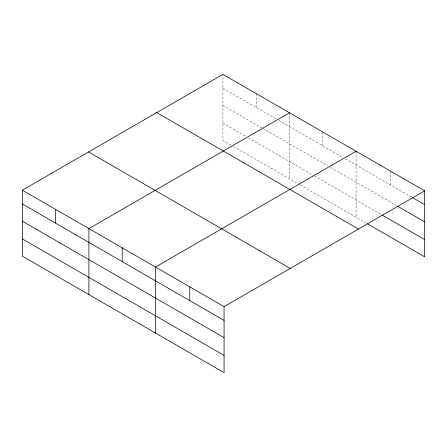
<?xml version="1.0" encoding="UTF-8"?>
<svg xmlns="http://www.w3.org/2000/svg" width="447" height="447" viewBox="0 0 447 447"><rect width="100%" height="100%" fill="white"/><g stroke="black" fill="none" stroke-linecap="round" stroke-linejoin="round"><path stroke-width="0.34" stroke-dasharray="2.23 1.68" d="M222.936 88.16L276.425 119.042M278.799 120.416L342.989 157.473M345.369 158.847L412.017 197.323M222.936 105.386L262.16 128.032M262.752 128.378L328.132 166.122M330.512 167.496L396.372 205.519M222.936 123.137L246.113 136.519M248.493 137.888L313.867 175.637M314.464 175.978L381.336 214.588M231.255 145.169L222.936 140.364L222.936 74.37M233.63 146.538L299.602 184.628M300.2 184.969L366.294 223.131M390.36 171.033L390.36 184.823M356.069 151.237L356.069 217.225M322.784 132.021L322.784 145.806M289.5 112.806L289.5 178.794M256.215 93.591L256.215 107.375"/><path stroke-width="0.67" d="M22.35 190.176L224.064 306.636L224.064 372.63L22.35 256.17L22.35 190.176L222.936 74.37L424.65 190.83L424.65 256.824L367.495 223.824M289.5 112.806L88.914 228.607L88.914 294.601M356.069 151.237L155.483 267.043L155.483 333.032M224.064 306.636L424.65 190.83M412.62 197.675L424.65 204.62M397.579 206.218L424.65 221.846M381.934 214.934L424.65 239.598M156.741 112.588L358.455 229.048M88.545 151.963L290.259 268.423M22.35 203.966L224.064 320.426M22.35 221.192L224.064 337.653M22.35 238.938L224.064 355.399M189.774 286.84L189.774 300.624M122.199 247.828L122.199 261.612M55.635 209.392L55.635 223.182"/></g></svg>
